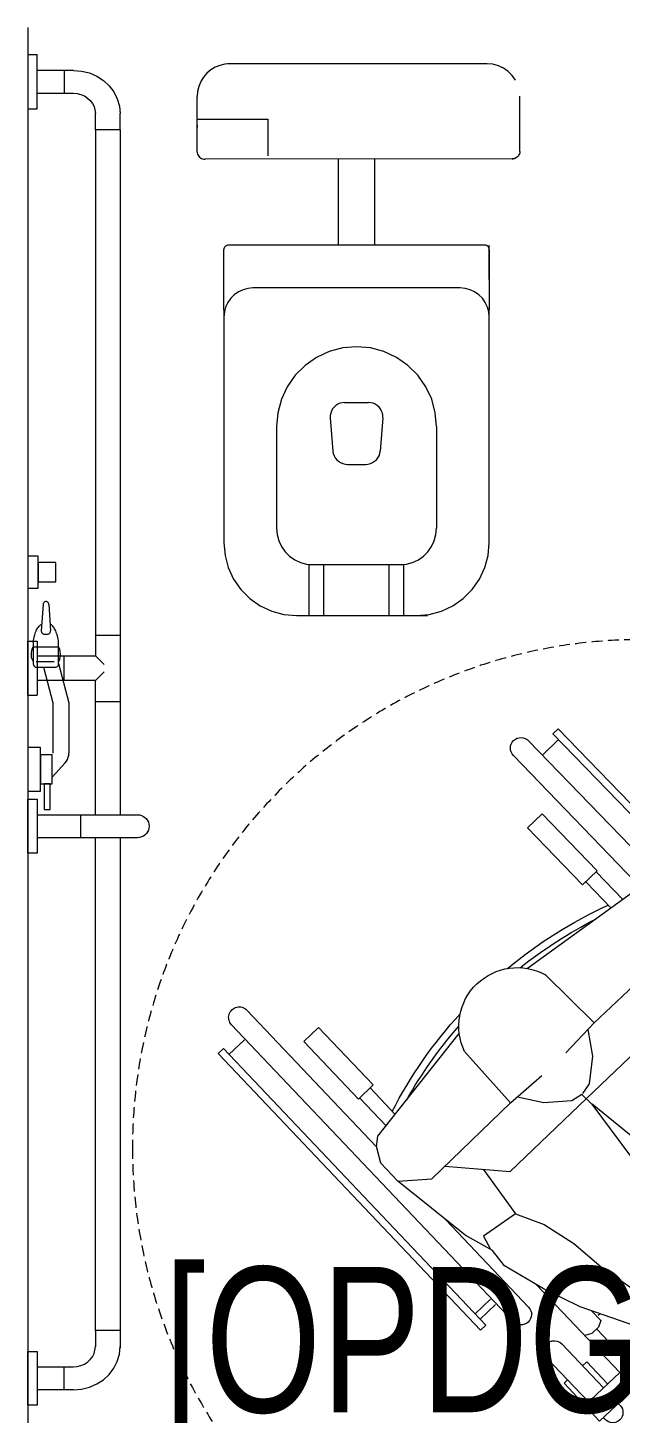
# Model space of a CAD drawing. Header units: millimetres. Extents: x -2143172 to 5255, y -610845 to 279739.
# Drawn here: x -1171224 to -1170409, y -574856 to -572948 of the extents above; entities that cross this region are included whole.
import ezdxf

# ---------------------------------------------------------------- set-up
doc = ezdxf.new("R2010")
doc.units = ezdxf.units.MM
doc.header["$LTSCALE"] = 30
doc.linetypes.add('TRATTEGGIATA', pattern=[0.75, 0.5, -0.25])
doc.layers.get('0').update_dxf_attribs({"lineweight": 5})
for name, color, linetype, lineweight in [('72_EGR_BASE_TEXT', 7, 'Continuous', 5), ('LOADING', 163, 'Continuous', 5), ('SANIT', 250, 'Continuous', 5), ('Walls', 32, 'Continuous', 5)]:
    doc.layers.add(name, color=color, linetype=linetype, lineweight=lineweight)
doc.styles.add('X3G_ENTITY_2587F8', font='swisscl.ttf', dxfattribs={"height": 200})

# ---------------------------------------------------------------- blocks, each defined once
blk = doc.blocks.new('Wheelchair')
for p, q in [((9688.8, 4580.4), (9636.3, 4519)), ((9688.8, 4580.4), (9913.2, 4363.8)), ((9695.9, 4532.4), (9716, 4554.1)), ((9647.3, 4524.1), (9584.2, 4494.7)), ((9709.9, 4426.2), (9647.3, 4524.1)), ((9695.9, 4532.4), (9738.4, 4489.9)), ((9762.6, 4492.4), (9766.7, 4505.2)), ((9584.2, 4494.7), (9568.2, 4476.7)), ((9698.4, 4444.2), (9735.9, 4492.5)), ((9738.4, 4489.9), (9752.5, 4485)), ((9752.5, 4485), (9762.6, 4492.4)), ((9968.8, 4285), (9757.7, 4488.8)), ((9568.2, 4476.7), (9665.9, 4393.6)), ((9586.8, 4461), (9580.1, 4453.2)), ((9580.1, 4453.2), (9656.4, 4390)), ((9709.9, 4426.2), (9663.7, 4398.5)), ((9779.1, 4383.2), (9709.9, 4426.2)), ((9900.5, 4350.6), (9959.2, 4411.4)), ((9951.7, 4408.7), (9954.5, 4406)), ((9959.2, 4411.4), (10010.4, 4361.2)), ((9656.4, 4390), (9661.8, 4397.1)), ((9665.9, 4393.6), (9695.8, 4341.1)), ((9934.6, 4342.8), (9980.6, 4390.4)), ((9452.6, 4357.1), (9469.8, 4373.8)), ((9469.8, 4373.8), (9557.2, 4280)), ((9759.9, 4375.2), (9711.9, 4320.3)), ((9759.9, 4375.2), (9778.4, 4384.2)), ((9778.4, 4384.2), (9904.8, 4281.6)), ((9933.8, 4386.5), (9932, 4388.3)), ((9975.8, 4385.5), (10035.6, 4327.8)), ((9426, 4292.7), (9452.6, 4357.1)), ((9486.4, 4356), (9493.9, 4363)), ((9493.9, 4363), (9560.4, 4289.7)), ((9934.3, 4342.8), (9906.5, 4356.1)), ((9950.7, 4359.5), (9980.6, 4330.3)), ((10015.9, 4307.3), (9956.1, 4365)), ((10010.4, 4361.2), (10005.8, 4356.5)), ((9695.8, 4341.1), (9709.9, 4321.7)), ((9732.8, 4330.6), (9756, 4349.7)), ((9756, 4349.7), (9802, 4345.5)), ((9802, 4345.5), (9893.6, 4285.1)), ((9934.7, 4342.9), (10054.3, 4227.4)), ((9980.6, 4330.3), (9986.1, 4336)), ((9751.1, 4275.1), (9711.9, 4320.3)), ((9732.8, 4330.6), (9727.3, 4319.9)), ((9778.1, 4291.7), (9727.3, 4319.9)), ((9371.6, 4248.8), (9430.7, 4303.9)), ((9975.4, 4291.3), (9984.9, 4294.4)), ((10121.6, 4286.3), (10128.5, 4293.5)), ((10128.5, 4293.5), (10506.2, 3929)), ((9526.6, 4234.6), (9426, 4292.7)), ((9526.6, 4234.6), (9552.2, 4282)), ((9560.4, 4289.7), (9553.6, 4283.9)), ((9557.2, 4280), (9611, 4252.4)), ((9770.8, 4244.3), (9751.1, 4275.1)), ((9775.8, 4283), (9778.1, 4291.7)), ((9789, 4271.5), (9775.8, 4283)), ((9890.5, 4287.2), (9880.7, 4247.5)), ((9891.8, 4246.6), (9904.8, 4281.6)), ((9893.6, 4285.1), (9904.8, 4281.6)), ((9904.8, 4281.6), (9992.8, 4255.2)), ((9964, 4272.7), (9966.8, 4282.3)), ((9966.8, 4282.3), (9975.4, 4291.3)), ((10489.5, 3888.5), (10084.1, 4279.7)), ((10129.9, 4278.3), (10109.5, 4257.2)), ((10121.6, 4286.3), (10499.3, 3921.8)), ((9836.1, 4243.1), (9789, 4271.5)), ((9977.3, 4259.9), (9964, 4272.7)), ((9967.7, 4265.7), (9965.5, 4263.4)), ((9992.8, 4255.2), (10043.4, 4233.2)), ((10183.1, 4143.7), (10063.9, 4258.7)), ((10137.1, 4271.4), (10116.7, 4250.3)), ((9371.6, 4248.8), (9598.1, 4034.2)), ((9419.9, 4243.9), (9399.1, 4222.7)), ((9419.9, 4243.9), (9464.3, 4203.2)), ((9508.1, 4245.3), (9461.6, 4205.7)), ((9579.9, 4186.9), (9632.5, 4237.3)), ((9611, 4252.4), (9631.1, 4239.2)), ((9679.4, 4200.1), (9632.5, 4237.3)), ((9989.6, 3975.8), (9770.8, 4244.3)), ((9879.4, 4247.6), (9836.1, 4243.1)), ((9891.8, 4246.6), (9879.4, 4247.6)), ((9966.5, 4198.9), (9891.8, 4246.6)), ((9572.7, 4167.4), (9526.6, 4234.6)), ((9623.1, 4216), (9633.6, 4221.9)), ((9664, 4172.4), (9633.6, 4221.9)), ((10043.4, 4233.2), (10099.8, 4203.2)), ((9464.3, 4203.2), (9469.8, 4189.4)), ((9623.1, 4216), (9605.2, 4191.9)), ((9711.1, 4181.9), (9679.4, 4200.1)), ((10005.5, 4168.6), (9966.5, 4198.9)), ((10099.8, 4203.2), (10116.9, 4183)), ((9462.9, 4179), (9450.3, 4174.3)), ((9469.8, 4189.4), (9462.9, 4179)), ((9679.2, 3982.3), (9466.2, 4184.1)), ((9579.9, 4186.9), (9571.7, 4168)), ((9605.2, 4191.9), (9611.4, 4146.2)), ((9989.1, 3975.3), (9711.1, 4181.9)), ((10116.9, 4183), (10155.6, 4163.8)), ((10130.2, 4164), (10120, 4181.2)), ((9571.7, 4168), (9679.8, 4046.3)), ((9672.6, 4175.1), (9664, 4172.4)), ((9684.7, 4162.4), (9672.6, 4175.1)), ((9715.1, 4116.7), (9684.7, 4162.4)), ((10047.5, 4143.9), (10005.5, 4168.6)), ((10087.4, 4131), (10130.2, 4164)), ((10155.6, 4163.8), (10251.2, 4093.6)), ((9611.4, 4146.2), (9675.8, 4057.3)), ((9851.9, 4142.1), (9833.2, 4122.2)), ((10087.4, 4131), (10047.5, 4143.9)), ((9816.8, 4105.4), (9835.9, 4124.9)), ((9849, 4139.2), (9835.9, 4124.9)), ((10135, 4071.7), (10087.4, 4131)), ((9712.6, 4073.2), (9715.1, 4116.7)), ((10204.7, 4088.4), (10101.2, 3978.7)), ((10251.2, 4093.6), (10204.7, 4088.4)), ((10251.2, 4093.6), (10275.8, 4069.8)), ((9673.6, 4060.4), (9712.8, 4071.9)), ((9714.2, 4060.8), (9712.6, 4073.2)), ((10097.7, 4073.5), (9997.2, 3968.1)), ((10187.6, 4070.2), (10097.7, 4073.5)), ((10275.8, 4069.8), (10283, 4047)), ((9610.7, 4047.5), (9552.6, 3986.2)), ((9675.8, 4057.3), (9679.8, 4046.3)), ((9714.2, 4060.8), (9679.8, 4046.3)), ((9679.8, 4046.3), (9710.1, 3959.6)), ((9765.1, 3988.4), (9714.2, 4060.8)), ((10283, 4047), (10281.4, 4032.7)), ((10469.2, 3867.5), (10283.1, 4047.1)), ((9619.9, 4014.1), (9605.4, 4041.3)), ((10281.4, 4032.7), (10176, 3886.7)), ((9576.3, 4012.7), (9574.4, 4014.4)), ((9619.9, 4013.8), (9574.4, 3965.8)), ((9619.9, 4013.8), (9740.6, 3899.4)), ((10271, 4018.3), (10309.2, 3981.4)), ((9554.9, 3993.8), (9557.7, 3991.1)), ((9659, 3934.2), (9598.7, 3991.4)), ((9604, 3997), (9634.5, 3968.4)), ((9797.1, 3950.8), (9765.1, 3988.4)), ((10294.8, 3967.5), (10259.1, 4001.9)), ((9552.6, 3986.2), (9605, 3937.3)), ((9579.2, 3970.8), (9639.5, 3913.6)), ((9673.3, 3975.3), (9670.6, 3965.7)), ((9681.9, 3984.4), (9673.3, 3975.3)), ((9691.3, 3987.6), (9681.9, 3984.4)), ((9704.7, 3974.8), (9691.3, 3987.6)), ((9698.5, 3984.2), (9700.7, 3986.4)), ((9989.1, 3975.3), (9986.9, 3977.9)), ((10002.4, 3961.7), (9989.1, 3975.3)), ((10003.8, 3963), (10017, 3972.2)), ((10017, 3972.2), (10055.4, 3976.6)), ((10055.4, 3976.6), (10092.1, 3970.4)), ((10101.2, 3978.7), (10059.8, 3939.5)), ((10101.2, 3978.7), (10167.6, 3911)), ((10310.6, 3982.9), (10291.2, 3962.7)), ((10389.2, 3907.1), (10310.6, 3982.9)), ((9634.5, 3968.4), (9629, 3962.7)), ((9710.1, 3959.6), (9734.3, 3910)), ((9823.7, 3909.9), (9797.1, 3950.8)), ((9896.3, 3862.9), (9997.1, 3968)), ((10002.4, 3961.7), (9993.9, 3948)), ((9997.1, 3968.1), (9995.9, 3966.7)), ((10002.4, 3961.7), (10003.2, 3962.2)), ((10291.2, 3962.7), (10369.7, 3886.9)), ((9605, 3937.3), (9609.5, 3942)), ((9993.9, 3948), (9991.2, 3909.5)), ((10491.3, 3929.5), (10470.9, 3908.4)), ((10499.3, 3921.8), (10506.2, 3929)), ((9734.3, 3910), (9766.8, 3855.1)), ((9838.4, 3870.6), (9823.7, 3909.9)), ((9991.2, 3909.5), (9999, 3873.1)), ((9991.2, 3863.6), (10028.5, 3906.8)), ((10369.7, 3886.9), (10389.2, 3907.1)), ((9830, 3774.5), (9709.7, 3888.4)), ((9689.7, 3867.2), (10098.6, 3479.7)), ((9766.8, 3855.1), (9787.8, 3838.9)), ((9838.4, 3870.6), (9807.3, 3826.4)), ((9899.8, 3825.8), (9838.4, 3870.6)), ((9886.2, 3755.3), (9991.2, 3863.6)), ((9903.6, 3773.2), (9896.3, 3862.9)), ((9991.2, 3863.6), (10061.7, 3800.3)), ((9693.1, 3821.6), (9713.3, 3842.9)), ((9700.4, 3814.7), (9720.5, 3836)), ((9787.8, 3838.9), (9808.6, 3801)), ((9807.3, 3826.4), (9789.7, 3835.8)), ((9684.7, 3829.6), (9677.9, 3822.3)), ((9677.9, 3822.3), (10058.9, 3461.2)), ((9684.7, 3829.6), (10065.8, 3468.5)), ((9808.6, 3801), (9883.1, 3708.7)), ((9945.2, 3681.2), (10086.4, 3793)), ((9883.1, 3708.7), (9886.2, 3755.3)), ((9883.1, 3708.7), (9907.9, 3685.2)), ((10011, 3670.7), (9975, 3704.8)), ((9907.9, 3685.2), (9931, 3679)), ((9959.2, 3692.3), (9997.7, 3655.7)), ((10118.7, 3500.9), (9930.9, 3678.8)), ((9931, 3679), (9945.2, 3681.2)), ((9996.3, 3654.2), (10015.6, 3674.6)), ((10015.6, 3674.6), (10094.8, 3599.5)), ((10075.5, 3579.1), (9996.3, 3654.2)), ((10094.8, 3599.5), (10075.5, 3579.1)), ((10057.7, 3476.1), (10077.9, 3497.4)), ((10065.8, 3468.5), (10058.9, 3461.2))]:
    blk.add_line(p, q)
at = {"color": 30, "linetype": 'TRATTEGGIATA'}
blk.add_circle((9928.9, 4043.3), 700, dxfattribs=at)
for centre, radius, start, end in [((9941.8, 4398.5), 14.2, 46.0147, 226.0147), ((10025.7, 4317.5), 14.2, 226.0147, 46.0147), ((10074, 4269.2), 14.6, 46.0147, 226.0147), ((9564.6, 4004.1), 14.2, 46.5424, 226.5424), ((9694.4, 4260), 626.4, 320.2511, 335.2615), ((9694.4, 4260), 616.4, 321.5411, 333.0972), ((9649.3, 3923.9), 14.2, 226.5424, 46.5424), ((9699.7, 3877.8), 14.6, 46.5424, 226.5424), ((10097.1, 3872.9), 80.1, 316.0147, 28.3763), ((10479.4, 3878), 14.6, 226.0147, 46.0147), ((10096.6, 3872.4), 80.1, 244.1807, 316.5424), ((9692, 4257.4), 626.4, 297.2956, 312.306), ((9692, 4257.4), 616.4, 299.4599, 311.0159), ((10108.7, 3490.3), 14.6, 226.5424, 46.5424)]:
    blk.add_arc(centre, radius, start, end)

msp = doc.modelspace()

# ---------------------------------------------------------------- linework, layer by layer
at = {"layer": 'SANIT'}
for p, q in [((-1171211, -572985.9, 0.1), (-1171224, -572985.9, 0.1)), ((-1171224, -572985.9, 0.1), (-1171224, -573060.1, 0.1)), ((-1171211, -573060.1, 0.1), (-1171211, -572985.9, 0.1)), ((-1170966.3, -573003, 0.1), (-1170972.3, -573006.7, 0.1)), ((-1170959.8, -573000.3, 0.1), (-1170966.3, -573003, 0.1)), ((-1170952.9, -572998.7, 0.1), (-1170959.8, -573000.3, 0.1)), ((-1170945.9, -572998.1, 0.1), (-1170952.9, -572998.7, 0.1)), ((-1170945.9, -572998.1, 0.1), (-1170949.4, -572998.1, 0.1)), ((-1170591.9, -572998.1, 0.1), (-1170945.9, -572998.1, 0.1)), ((-1170768.9, -572998.1, 0.1), (-1170933.9, -572998.1, 0.1)), ((-1170584.1, -572998.8, 0.1), (-1170591.9, -572998.1, 0.1)), ((-1170576.5, -573000.8, 0.1), (-1170584.1, -572998.8, 0.1)), ((-1170569.4, -573004.1, 0.1), (-1170576.5, -573000.8, 0.1)), ((-1170562.9, -573008.6, 0.1), (-1170569.4, -573004.1, 0.1)), ((-1171161, -573007.2, 0.1), (-1171210, -573007.2, 0.1)), ((-1171174, -573007.2, 0.1), (-1171174, -573038.8, 0.1)), ((-1171161, -573007.2, 0.1), (-1171149.9, -573008.2, 0.1)), ((-1171149.9, -573008.2, 0.1), (-1171139.1, -573010.8, 0.1)), ((-1171139.1, -573010.8, 0.1), (-1171129, -573015.2, 0.1)), ((-1171129, -573015.2, 0.1), (-1171119.9, -573021.1, 0.1)), ((-1171119.9, -573021.1, 0.1), (-1171112, -573028.5, 0.1)), ((-1170986, -573022.7, 0.1), (-1170988.7, -573029.3, 0.1)), ((-1170982.3, -573016.7, 0.1), (-1170986, -573022.7, 0.1)), ((-1170977.7, -573011.3, 0.1), (-1170982.3, -573016.7, 0.1)), ((-1170972.3, -573006.7, 0.1), (-1170977.7, -573011.3, 0.1)), ((-1170557.4, -573014.2, 0.1), (-1170562.9, -573008.6, 0.1)), ((-1170552.9, -573020.6, 0.1), (-1170557.4, -573014.2, 0.1)), ((-1171210, -573038.8, 0.1), (-1171161, -573038.8, 0.1)), ((-1171161, -573038.8, 0.1), (-1171155.8, -573039.2, 0.1)), ((-1171155.8, -573039.2, 0.1), (-1171150.8, -573040.5, 0.1)), ((-1171150.8, -573040.5, 0.1), (-1171146, -573042.5, 0.1)), ((-1171146, -573042.5, 0.1), (-1171141.8, -573045.3, 0.1)), ((-1171112, -573028.5, 0.1), (-1171105.6, -573036.9, 0.1)), ((-1171105.6, -573036.9, 0.1), (-1171100.9, -573046.3, 0.1)), ((-1170990.3, -573036.1, 0.1), (-1170990.9, -573043.1, 0.1)), ((-1170990.9, -573119.4, 0.1), (-1170990.9, -573043.1, 0.1)), ((-1170988.7, -573029.3, 0.1), (-1170990.3, -573036.1, 0.1)), ((-1170546.9, -573118.9, 0.1), (-1170546.9, -573042.7, 0.1)), ((-1171224, -573060.1, 0.1), (-1171211, -573060.1, 0.1)), ((-1171141.8, -573045.3, 0.1), (-1171138.1, -573048.7, 0.1)), ((-1171138.1, -573048.7, 0.1), (-1171135.1, -573052.7, 0.1)), ((-1171135.1, -573052.7, 0.1), (-1171132.8, -573057.1, 0.1)), ((-1171132.8, -573057.1, 0.1), (-1171131.5, -573061.8, 0.1)), ((-1171131.5, -573061.8, 0.1), (-1171131, -573066.6, 0.1)), ((-1171100.9, -573046.3, 0.1), (-1171098, -573056.3, 0.1)), ((-1171098, -573056.3, 0.1), (-1171097, -573066.6, 0.1)), ((-1171131, -573088.9, 0.1), (-1171131, -573066.6, 0.1)), ((-1171097, -573088.9, 0.1), (-1171097, -573066.6, 0.1)), ((-1170990.9, -573074.6, 0.1), (-1170893.9, -573074.6, 0.1)), ((-1170990.9, -573082.7, 0.1), (-1170990.9, -573086.1, 0.1)), ((-1170893.9, -573074.6, 0.1), (-1170893.9, -573125.1, 0.1)), ((-1171097, -573088.9, 0.1), (-1171131, -573088.9, 0.1)), ((-1171130.9, -573088.9, 0.1), (-1171130.9, -573813.5, 0.1)), ((-1171097, -573088.9, 0.1), (-1171097, -574004.5, 0.1)), ((-1170990.9, -573119.4, 0.1), (-1170990.7, -573121, 0.1)), ((-1170547, -573120.6, 0.1), (-1170547.4, -573122.2, 0.1)), ((-1170546.9, -573118.9, 0.1), (-1170547, -573120.6, 0.1)), ((-1170990.7, -573121, 0.1), (-1170990.3, -573122.6, 0.1)), ((-1170990.3, -573122.6, 0.1), (-1170989.7, -573124.1, 0.1)), ((-1170989.7, -573124.1, 0.1), (-1170988.8, -573125.5, 0.1)), ((-1170988.8, -573125.5, 0.1), (-1170987.7, -573126.7, 0.1)), ((-1170987.7, -573126.7, 0.1), (-1170986.4, -573127.7, 0.1)), ((-1170986.4, -573127.7, 0.1), (-1170985, -573128.5, 0.1)), ((-1170985, -573128.5, 0.1), (-1170983.4, -573129, 0.1)), ((-1170983.4, -573129, 0.1), (-1170981.8, -573129.3, 0.1)), ((-1170981.8, -573129.3, 0.1), (-1170980.1, -573129.3, 0.1)), ((-1170557.6, -573128.9, 0.1), (-1170980.2, -573129.3, 0.1)), ((-1170796.6, -573247.8, 0.1), (-1170796.6, -573129.1, 0.1)), ((-1170746.6, -573247.8, 0.1), (-1170746.6, -573129.1, 0.1)), ((-1170557.6, -573128.9, 0.1), (-1170555.9, -573128.9, 0.1)), ((-1170556, -573128.9, 0.1), (-1170557.6, -573128.9, 0.1)), ((-1170554.4, -573128.6, 0.1), (-1170556, -573128.9, 0.1)), ((-1170555.9, -573128.9, 0.1), (-1170554.3, -573128.6, 0.1)), ((-1170552.8, -573128.1, 0.1), (-1170554.4, -573128.6, 0.1)), ((-1170554.3, -573128.6, 0.1), (-1170552.8, -573128.1, 0.1)), ((-1170551.4, -573127.3, 0.1), (-1170552.8, -573128.1, 0.1)), ((-1170550.1, -573126.2, 0.1), (-1170551.4, -573127.3, 0.1)), ((-1170549, -573125, 0.1), (-1170550.1, -573126.2, 0.1)), ((-1170548.1, -573123.7, 0.1), (-1170549, -573125, 0.1)), ((-1170547.4, -573122.2, 0.1), (-1170548.1, -573123.7, 0.1)), ((-1170954, -573252.8, 0.1), (-1170954.1, -573253.8, 0.1)), ((-1170954.1, -573295.3, 0.1), (-1170954.1, -573253.8, 0.1)), ((-1170954.1, -573336.8, 0.1), (-1170954.1, -573253.8, 0.1)), ((-1170953.8, -573251.8, 0.1), (-1170954, -573252.8, 0.1)), ((-1170953.3, -573250.8, 0.1), (-1170953.8, -573251.8, 0.1)), ((-1170952.7, -573250, 0.1), (-1170953.3, -573250.8, 0.1)), ((-1170952, -573249.2, 0.1), (-1170952.7, -573250, 0.1)), ((-1170951.1, -573248.7, 0.1), (-1170952, -573249.2, 0.1)), ((-1170950.2, -573248.2, 0.1), (-1170951.1, -573248.7, 0.1)), ((-1170949.2, -573247.9, 0.1), (-1170950.2, -573248.2, 0.1)), ((-1170948.1, -573247.8, 0.1), (-1170949.2, -573247.9, 0.1)), ((-1170595.1, -573247.8, 0.1), (-1170948.1, -573247.8, 0.1)), ((-1170594.1, -573247.9, 0.1), (-1170595.1, -573247.8, 0.1)), ((-1170593.1, -573248.2, 0.1), (-1170594.1, -573247.9, 0.1)), ((-1170592.1, -573248.6, 0.1), (-1170593.1, -573248.2, 0.1)), ((-1170591.3, -573249.2, 0.1), (-1170592.1, -573248.6, 0.1)), ((-1170590.5, -573250, 0.1), (-1170591.3, -573249.2, 0.1)), ((-1170589.9, -573250.8, 0.1), (-1170590.5, -573250, 0.1)), ((-1170589.5, -573251.8, 0.1), (-1170589.9, -573250.8, 0.1)), ((-1170589.2, -573252.8, 0.1), (-1170589.5, -573251.8, 0.1)), ((-1170589.1, -573253.8, 0.1), (-1170589.2, -573252.8, 0.1)), ((-1170589.1, -573295.3, 0.1), (-1170589.1, -573247.8, 0.1)), ((-1170589.1, -573253.8, 0.1), (-1170589.1, -573336.8, 0.1)), ((-1170927.8, -573309.3, 0.1), (-1170934.1, -573312.2, 0.1)), ((-1170921.1, -573307.5, 0.1), (-1170927.8, -573309.3, 0.1)), ((-1170914.1, -573306.8, 0.1), (-1170921.1, -573307.5, 0.1)), ((-1170629.1, -573306.8, 0.1), (-1170914.1, -573306.8, 0.1)), ((-1170622.2, -573307.5, 0.1), (-1170629.1, -573306.8, 0.1)), ((-1170615.4, -573309.3, 0.1), (-1170622.2, -573307.5, 0.1)), ((-1170609.1, -573312.2, 0.1), (-1170615.4, -573309.3, 0.1)), ((-1170948.8, -573326.8, 0.1), (-1170951.7, -573333.2, 0.1)), ((-1170944.8, -573321.1, 0.1), (-1170948.8, -573326.8, 0.1)), ((-1170939.8, -573316.2, 0.1), (-1170944.8, -573321.1, 0.1)), ((-1170934.1, -573312.2, 0.1), (-1170939.8, -573316.2, 0.1)), ((-1170603.4, -573316.2, 0.1), (-1170609.1, -573312.2, 0.1)), ((-1170598.5, -573321.1, 0.1), (-1170603.4, -573316.2, 0.1)), ((-1170594.5, -573326.8, 0.1), (-1170598.5, -573321.1, 0.1)), ((-1170591.5, -573333.2, 0.1), (-1170594.5, -573326.8, 0.1)), ((-1170954.1, -573336.8, 0.1), (-1170954.1, -573657.8, 0.1)), ((-1170953.5, -573339.9, 0.1), (-1170954.1, -573346.8, 0.1)), ((-1170951.7, -573333.2, 0.1), (-1170953.5, -573339.9, 0.1)), ((-1170589.7, -573339.9, 0.1), (-1170591.5, -573333.2, 0.1)), ((-1170589.1, -573346.8, 0.1), (-1170589.7, -573339.9, 0.1)), ((-1170589.1, -573657.8, 0.1), (-1170589.1, -573336.8, 0.1)), ((-1170771.6, -573387.8, 0.1), (-1170790.7, -573389.5, 0.1)), ((-1170752.5, -573389.5, 0.1), (-1170771.6, -573387.8, 0.1)), ((-1170826.6, -573402.6, 0.1), (-1170842.3, -573413.6, 0.1)), ((-1170809.2, -573394.5, 0.1), (-1170826.6, -573402.6, 0.1)), ((-1170790.7, -573389.5, 0.1), (-1170809.2, -573394.5, 0.1)), ((-1170734, -573394.5, 0.1), (-1170752.5, -573389.5, 0.1)), ((-1170716.6, -573402.6, 0.1), (-1170734, -573394.5, 0.1)), ((-1170700.9, -573413.6, 0.1), (-1170716.6, -573402.6, 0.1)), ((-1170842.3, -573413.6, 0.1), (-1170855.9, -573427.1, 0.1)), ((-1170687.3, -573427.1, 0.1), (-1170700.9, -573413.6, 0.1)), ((-1170866.9, -573442.8, 0.1), (-1170875, -573460.2, 0.1)), ((-1170855.9, -573427.1, 0.1), (-1170866.9, -573442.8, 0.1)), ((-1170676.4, -573442.8, 0.1), (-1170687.3, -573427.1, 0.1)), ((-1170668.2, -573460.2, 0.1), (-1170676.4, -573442.8, 0.1)), ((-1170875, -573460.2, 0.1), (-1170879.9, -573478.7, 0.1)), ((-1170663.3, -573478.7, 0.1), (-1170668.2, -573460.2, 0.1)), ((-1170879.9, -573478.7, 0.1), (-1170881.6, -573497.8, 0.1)), ((-1170807.8, -573482.6, 0.1), (-1170807.9, -573485.8, 0.1)), ((-1170807.2, -573479.4, 0.1), (-1170807.8, -573482.6, 0.1)), ((-1170806.1, -573476.3, 0.1), (-1170807.2, -573479.4, 0.1)), ((-1170804.6, -573473.5, 0.1), (-1170806.1, -573476.3, 0.1)), ((-1170802.5, -573471, 0.1), (-1170804.6, -573473.5, 0.1)), ((-1170800.2, -573468.8, 0.1), (-1170802.5, -573471, 0.1)), ((-1170797.4, -573467, 0.1), (-1170800.2, -573468.8, 0.1)), ((-1170794.5, -573465.7, 0.1), (-1170797.4, -573467, 0.1)), ((-1170791.4, -573464.9, 0.1), (-1170794.5, -573465.7, 0.1)), ((-1170788.1, -573464.6, 0.1), (-1170791.4, -573464.9, 0.1)), ((-1170788.1, -573464.6, 0.1), (-1170755.1, -573464.6, 0.1)), ((-1170751.9, -573464.9, 0.1), (-1170755.1, -573464.6, 0.1)), ((-1170748.7, -573465.7, 0.1), (-1170751.9, -573464.9, 0.1)), ((-1170745.8, -573467, 0.1), (-1170748.7, -573465.7, 0.1)), ((-1170743.1, -573468.8, 0.1), (-1170745.8, -573467, 0.1)), ((-1170740.7, -573471, 0.1), (-1170743.1, -573468.8, 0.1)), ((-1170738.7, -573473.5, 0.1), (-1170740.7, -573471, 0.1)), ((-1170737.1, -573476.3, 0.1), (-1170738.7, -573473.5, 0.1)), ((-1170736, -573479.4, 0.1), (-1170737.1, -573476.3, 0.1)), ((-1170735.4, -573482.6, 0.1), (-1170736, -573479.4, 0.1)), ((-1170735.3, -573485.8, 0.1), (-1170735.4, -573482.6, 0.1)), ((-1170661.6, -573497.8, 0.1), (-1170663.3, -573478.7, 0.1)), ((-1170881.6, -573497.8, 0.1), (-1170881.6, -573637.8, 0.1)), ((-1170807.9, -573485.8, 0.1), (-1170804.1, -573531.5, 0.1)), ((-1170735.3, -573485.8, 0.1), (-1170739.1, -573531.5, 0.1)), ((-1170661.6, -573497.8, 0.1), (-1170661.6, -573637.8, 0.1)), ((-1170804.1, -573531.5, 0.1), (-1170803.6, -573534.7, 0.1)), ((-1170803.6, -573534.7, 0.1), (-1170802.5, -573537.9, 0.1)), ((-1170802.5, -573537.9, 0.1), (-1170801, -573540.8, 0.1)), ((-1170742.3, -573540.8, 0.1), (-1170740.7, -573537.9, 0.1)), ((-1170740.7, -573537.9, 0.1), (-1170739.6, -573534.7, 0.1)), ((-1170739.6, -573534.7, 0.1), (-1170739.1, -573531.5, 0.1)), ((-1170801, -573540.8, 0.1), (-1170798.9, -573543.4, 0.1)), ((-1170798.9, -573543.4, 0.1), (-1170796.5, -573545.6, 0.1)), ((-1170796.5, -573545.6, 0.1), (-1170793.7, -573547.4, 0.1)), ((-1170793.7, -573547.4, 0.1), (-1170790.7, -573548.8, 0.1)), ((-1170790.7, -573548.8, 0.1), (-1170787.5, -573549.6, 0.1)), ((-1170787.5, -573549.6, 0.1), (-1170784.2, -573549.8, 0.1)), ((-1170784.2, -573549.8, 0.1), (-1170759, -573549.8, 0.1)), ((-1170759, -573549.8, 0.1), (-1170755.7, -573549.6, 0.1)), ((-1170755.7, -573549.6, 0.1), (-1170752.5, -573548.8, 0.1)), ((-1170752.5, -573548.8, 0.1), (-1170749.5, -573547.4, 0.1)), ((-1170749.5, -573547.4, 0.1), (-1170746.7, -573545.6, 0.1)), ((-1170746.7, -573545.6, 0.1), (-1170744.3, -573543.4, 0.1)), ((-1170744.3, -573543.4, 0.1), (-1170742.3, -573540.8, 0.1)), ((-1170881.6, -573637.8, 0.1), (-1170880.9, -573646.5, 0.1)), ((-1170880.9, -573646.5, 0.1), (-1170878.6, -573654.9, 0.1)), ((-1170878.6, -573654.9, 0.1), (-1170874.9, -573662.8, 0.1)), ((-1170668.3, -573662.8, 0.1), (-1170664.6, -573654.9, 0.1)), ((-1170664.6, -573654.9, 0.1), (-1170662.4, -573646.5, 0.1)), ((-1170662.4, -573646.5, 0.1), (-1170661.6, -573637.8, 0.1)), ((-1170954.1, -573657.8, 0.1), (-1170952.6, -573675.2, 0.1)), ((-1170874.9, -573662.8, 0.1), (-1170869.9, -573670, 0.1)), ((-1170869.9, -573670, 0.1), (-1170863.8, -573676.1, 0.1)), ((-1170679.5, -573676.1, 0.1), (-1170673.3, -573670, 0.1)), ((-1170673.3, -573670, 0.1), (-1170668.3, -573662.8, 0.1)), ((-1170590.6, -573675.2, 0.1), (-1170589.1, -573657.8, 0.1)), ((-1171209.6, -573676.1, 0.1), (-1171224, -573676.1, 0.1)), ((-1171224, -573676.1, 0.1), (-1171224, -573720.1, 0.1)), ((-1171209.6, -573720.1, 0.1), (-1171209.6, -573676.1, 0.1)), ((-1171209.6, -573684.8, 0.1), (-1171209.6, -573711.5, 0.1)), ((-1171185.2, -573684.8, 0.1), (-1171209.6, -573684.8, 0.1)), ((-1171185.2, -573711.5, 0.1), (-1171185.2, -573684.8, 0.1)), ((-1170952.6, -573675.2, 0.1), (-1170948.1, -573692, 0.1)), ((-1170948.1, -573692, 0.1), (-1170940.7, -573707.8, 0.1)), ((-1170863.8, -573676.1, 0.1), (-1170856.6, -573681.1, 0.1)), ((-1170856.6, -573681.1, 0.1), (-1170848.7, -573684.8, 0.1)), ((-1170848.7, -573684.8, 0.1), (-1170840.3, -573687.1, 0.1)), ((-1170840.3, -573687.1, 0.1), (-1170831.6, -573687.8, 0.1)), ((-1170836.6, -573687.8, 0.1), (-1170706.6, -573687.8, 0.1)), ((-1170836.6, -573757.8, 0.1), (-1170836.6, -573687.8, 0.1)), ((-1170816.6, -573757.8, 0.1), (-1170816.6, -573687.8, 0.1)), ((-1170726.6, -573757.8, 0.1), (-1170726.6, -573687.8, 0.1)), ((-1170711.6, -573687.8, 0.1), (-1170702.9, -573687.1, 0.1)), ((-1170706.6, -573757.8, 0.1), (-1170706.6, -573687.8, 0.1)), ((-1170702.9, -573687.1, 0.1), (-1170694.5, -573684.8, 0.1)), ((-1170694.5, -573684.8, 0.1), (-1170686.6, -573681.1, 0.1)), ((-1170686.6, -573681.1, 0.1), (-1170679.5, -573676.1, 0.1)), ((-1170602.5, -573707.8, 0.1), (-1170595.1, -573692, 0.1)), ((-1170595.1, -573692, 0.1), (-1170590.6, -573675.2, 0.1)), ((-1171209.6, -573711.5, 0.1), (-1171185.2, -573711.5, 0.1)), ((-1170940.7, -573707.8, 0.1), (-1170930.7, -573722.1, 0.1)), ((-1170612.5, -573722.1, 0.1), (-1170602.5, -573707.8, 0.1)), ((-1171224, -573720.1, 0.1), (-1171209.6, -573720.1, 0.1)), ((-1170930.7, -573722.1, 0.1), (-1170918.4, -573734.5, 0.1)), ((-1170624.8, -573734.4, 0.1), (-1170612.5, -573722.1, 0.1)), ((-1171203, -573742.6, 0.1), (-1171205.5, -573778.8, 0.1)), ((-1171202.9, -573742, 0.1), (-1171203, -573742.6, 0.1)), ((-1171202.7, -573741.3, 0.1), (-1171202.9, -573742, 0.1)), ((-1171202.5, -573740.7, 0.1), (-1171202.7, -573741.3, 0.1)), ((-1171202.1, -573740.1, 0.1), (-1171202.5, -573740.7, 0.1)), ((-1171201.6, -573739.6, 0.1), (-1171202.1, -573740.1, 0.1)), ((-1171201, -573739.2, 0.1), (-1171201.6, -573739.6, 0.1)), ((-1171200.4, -573738.9, 0.1), (-1171201, -573739.2, 0.1)), ((-1171199.7, -573738.8, 0.1), (-1171200.4, -573738.9, 0.1)), ((-1171199, -573738.7, 0.1), (-1171199.7, -573738.8, 0.1)), ((-1171198.4, -573738.8, 0.1), (-1171199, -573738.7, 0.1)), ((-1171197.7, -573738.9, 0.1), (-1171198.4, -573738.8, 0.1)), ((-1171197.1, -573739.2, 0.1), (-1171197.7, -573738.9, 0.1)), ((-1171196.5, -573739.6, 0.1), (-1171197.1, -573739.2, 0.1)), ((-1171196, -573740.1, 0.1), (-1171196.5, -573739.6, 0.1)), ((-1171195.6, -573740.7, 0.1), (-1171196, -573740.1, 0.1)), ((-1171195.3, -573741.3, 0.1), (-1171195.6, -573740.7, 0.1)), ((-1171195.2, -573742, 0.1), (-1171195.3, -573741.3, 0.1)), ((-1171195.1, -573742.6, 0.1), (-1171195.2, -573742, 0.1)), ((-1171195.1, -573742.6, 0.1), (-1171192.5, -573778.8, 0.1)), ((-1170918.4, -573734.5, 0.1), (-1170904.1, -573744.4, 0.1)), ((-1170904.1, -573744.4, 0.1), (-1170888.3, -573751.8, 0.1)), ((-1170654.9, -573751.8, 0.1), (-1170639.1, -573744.4, 0.1)), ((-1170639.1, -573744.4, 0.1), (-1170624.8, -573734.4, 0.1)), ((-1171097, -573767.5, 0.1), (-1171097, -574032.3, 0.1)), ((-1170888.3, -573751.8, 0.1), (-1170871.5, -573756.3, 0.1)), ((-1170871.5, -573756.3, 0.1), (-1170854.1, -573757.8, 0.1)), ((-1170854.1, -573757.8, 0.1), (-1170674.1, -573757.8, 0.1)), ((-1170689.1, -573757.8, 0.1), (-1170671.7, -573756.3, 0.1)), ((-1170671.7, -573756.3, 0.1), (-1170654.9, -573751.8, 0.1)), ((-1171215.8, -573790.2, 0.1), (-1171215.4, -573788.1, 0.1)), ((-1171215.4, -573788.1, 0.1), (-1171214.9, -573786.1, 0.1)), ((-1171214.9, -573786.1, 0.1), (-1171214.4, -573784.3, 0.1)), ((-1171214.4, -573784.3, 0.1), (-1171213.8, -573782.5, 0.1)), ((-1171213.8, -573782.5, 0.1), (-1171213.2, -573780.8, 0.1)), ((-1171213.2, -573780.8, 0.1), (-1171212.5, -573779.2, 0.1)), ((-1171212.5, -573779.2, 0.1), (-1171211.8, -573777.7, 0.1)), ((-1171211.8, -573777.7, 0.1), (-1171211.1, -573776.3, 0.1)), ((-1171211.1, -573776.3, 0.1), (-1171210.3, -573775.1, 0.1)), ((-1171210.3, -573775.1, 0.1), (-1171209.4, -573773.9, 0.1)), ((-1171209.4, -573773.9, 0.1), (-1171208.5, -573772.8, 0.1)), ((-1171208.5, -573772.8, 0.1), (-1171207.6, -573771.8, 0.1)), ((-1171207.6, -573771.8, 0.1), (-1171206.6, -573770.9, 0.1)), ((-1171206.6, -573770.9, 0.1), (-1171205.5, -573770.1, 0.1)), ((-1171205.5, -573778.8, 0.1), (-1171205.5, -573779.6, 0.1)), ((-1171205.5, -573779.6, 0.1), (-1171205.2, -573780.5, 0.1)), ((-1171205.2, -573780.5, 0.1), (-1171204.9, -573781.3, 0.1)), ((-1171204.9, -573781.3, 0.1), (-1171204.4, -573782, 0.1)), ((-1171204.4, -573782, 0.1), (-1171203.8, -573782.6, 0.1)), ((-1171203.8, -573782.6, 0.1), (-1171203, -573783.1, 0.1)), ((-1171203, -573783.1, 0.1), (-1171202.2, -573783.5, 0.1)), ((-1171202.2, -573783.5, 0.1), (-1171201.4, -573783.7, 0.1)), ((-1171201.4, -573783.7, 0.1), (-1171200.5, -573783.8, 0.1)), ((-1171200.5, -573783.8, 0.1), (-1171197.5, -573783.8, 0.1)), ((-1171197.5, -573783.8, 0.1), (-1171196.7, -573783.7, 0.1)), ((-1171196.7, -573783.7, 0.1), (-1171195.8, -573783.5, 0.1)), ((-1171195.8, -573783.5, 0.1), (-1171195, -573783.1, 0.1)), ((-1171195, -573783.1, 0.1), (-1171194.3, -573782.6, 0.1)), ((-1171194.3, -573782.6, 0.1), (-1171193.7, -573782, 0.1)), ((-1171193.7, -573782, 0.1), (-1171193.2, -573781.3, 0.1)), ((-1171193.2, -573781.3, 0.1), (-1171192.8, -573780.5, 0.1)), ((-1171192.8, -573780.5, 0.1), (-1171192.6, -573779.6, 0.1)), ((-1171192.6, -573779.6, 0.1), (-1171192.5, -573778.8, 0.1)), ((-1171191.5, -573770.9, 0.1), (-1171192.5, -573770.1, 0.1)), ((-1171190.5, -573771.8, 0.1), (-1171191.5, -573770.9, 0.1)), ((-1171189.6, -573772.8, 0.1), (-1171190.5, -573771.8, 0.1)), ((-1171188.7, -573773.9, 0.1), (-1171189.6, -573772.8, 0.1)), ((-1171187.8, -573775.1, 0.1), (-1171188.7, -573773.9, 0.1)), ((-1171187, -573776.3, 0.1), (-1171187.8, -573775.1, 0.1)), ((-1171186.3, -573777.7, 0.1), (-1171187, -573776.3, 0.1)), ((-1171185.5, -573779.2, 0.1), (-1171186.3, -573777.7, 0.1)), ((-1171184.9, -573780.8, 0.1), (-1171185.5, -573779.2, 0.1)), ((-1171184.3, -573782.5, 0.1), (-1171184.9, -573780.8, 0.1)), ((-1171183.7, -573784.3, 0.1), (-1171184.3, -573782.5, 0.1)), ((-1171183.2, -573786.1, 0.1), (-1171183.7, -573784.3, 0.1)), ((-1171182.7, -573788.1, 0.1), (-1171183.2, -573786.1, 0.1)), ((-1171182.3, -573790.2, 0.1), (-1171182.7, -573788.1, 0.1)), ((-1171130.9, -573784.9, 0.1), (-1171097, -573784.9, 0.1)), ((-1171224, -573867.6, 0.1), (-1171224, -573793.4, 0.1)), ((-1171224, -573793.4, 0.1), (-1171211, -573793.4, 0.1)), ((-1171219, -573806.4, 0.1), (-1171219.5, -573809.5, 0.1)), ((-1171218, -573803.5, 0.1), (-1171219, -573806.4, 0.1)), ((-1171216.5, -573800.7, 0.1), (-1171218, -573803.5, 0.1)), ((-1171216.5, -573794.6, 0.1), (-1171216.2, -573792.4, 0.1)), ((-1171216.5, -573794.6, 0.1), (-1171216.5, -573824.2, 0.1)), ((-1171216.5, -573801.1, 0.1), (-1171181.5, -573801.1, 0.1)), ((-1171216.2, -573792.4, 0.1), (-1171215.8, -573790.2, 0.1)), ((-1171211, -573793.4, 0.1), (-1171211, -573867.6, 0.1)), ((-1171181.9, -573792.4, 0.1), (-1171182.3, -573790.2, 0.1)), ((-1171181.5, -573794.6, 0.1), (-1171181.9, -573792.4, 0.1)), ((-1171181.5, -573824.2, 0.1), (-1171181.5, -573794.6, 0.1)), ((-1171180.1, -573804.3, 0.1), (-1171181.5, -573801.1, 0.1)), ((-1171179.3, -573807.6, 0.1), (-1171180.1, -573804.3, 0.1)), ((-1171179, -573811.1, 0.1), (-1171179.3, -573807.6, 0.1)), ((-1171219.5, -573809.5, 0.1), (-1171219.5, -573812.6, 0.1)), ((-1171219.5, -573812.6, 0.1), (-1171219.1, -573815.6, 0.1)), ((-1171219.1, -573815.6, 0.1), (-1171218.1, -573818.6, 0.1)), ((-1171218.1, -573818.6, 0.1), (-1171216.7, -573821.4, 0.1)), ((-1171216.5, -573824.2, 0.1), (-1171216.5, -573825.1, 0.1)), ((-1171216.5, -573825.1, 0.1), (-1171216.2, -573825.9, 0.1)), ((-1171216.2, -573825.9, 0.1), (-1171215.9, -573826.7, 0.1)), ((-1171215.9, -573826.7, 0.1), (-1171215.4, -573827.4, 0.1)), ((-1171212.5, -573821.2, 0.1), (-1171187.5, -573821.2, 0.1)), ((-1171211, -573813.5, 0.1), (-1171131, -573813.5, 0.1)), ((-1171182.7, -573827.4, 0.1), (-1171182.2, -573826.7, 0.1)), ((-1171182.2, -573826.7, 0.1), (-1171181.8, -573825.9, 0.1)), ((-1171181.8, -573825.9, 0.1), (-1171181.6, -573825.1, 0.1)), ((-1171181.6, -573825.1, 0.1), (-1171181.5, -573824.2, 0.1)), ((-1171181.5, -573824.2, 0.1), (-1171167.4, -573878.1, 0.1)), ((-1171181.4, -573821.1, 0.1), (-1171180, -573817.9, 0.1)), ((-1171180, -573817.9, 0.1), (-1171179.2, -573814.5, 0.1)), ((-1171179.2, -573814.5, 0.1), (-1171179, -573811.1, 0.1)), ((-1171174, -573847.5, 0.1), (-1171174, -573813.5, 0.1)), ((-1171131, -573813.5, 0.1), (-1171119, -573825.5, 0.1)), ((-1171215.4, -573827.4, 0.1), (-1171214.8, -573828, 0.1)), ((-1171214.8, -573828, 0.1), (-1171214, -573828.5, 0.1)), ((-1171214, -573828.5, 0.1), (-1171213.2, -573828.9, 0.1)), ((-1171213.2, -573828.9, 0.1), (-1171212.4, -573829.1, 0.1)), ((-1171212.4, -573829.1, 0.1), (-1171211.5, -573829.2, 0.1)), ((-1171211.5, -573829.2, 0.1), (-1171186.5, -573829.2, 0.1)), ((-1171202.2, -573829.2, 0.1), (-1171189.4, -573878.1, 0.1)), ((-1171186.5, -573829.2, 0.1), (-1171185.7, -573829.1, 0.1)), ((-1171185.7, -573829.1, 0.1), (-1171184.8, -573828.9, 0.1)), ((-1171184.8, -573828.9, 0.1), (-1171184, -573828.5, 0.1)), ((-1171184, -573828.5, 0.1), (-1171183.3, -573828, 0.1)), ((-1171183.3, -573828, 0.1), (-1171182.7, -573827.4, 0.1)), ((-1171131, -573847.5, 0.1), (-1171119, -573835.5, 0.1)), ((-1171131, -573847.5, 0.1), (-1171211, -573847.5, 0.1)), ((-1171131, -574032.3, 0.1), (-1171131, -573847.5, 0.1)), ((-1171224, -573867.6, 0.1), (-1171211, -573867.6, 0.1)), ((-1171189.4, -573878.1, 0.1), (-1171189.4, -573947.4, 0.1)), ((-1171167.4, -573878.1, 0.1), (-1171167.4, -573947.4, 0.1)), ((-1171131, -573876.1, 0.1), (-1171097, -573876.1, 0.1)), ((-1171224, -573939.7, 0.1), (-1171224, -573999.7, 0.1)), ((-1171206.7, -573939.7, 0.1), (-1171224, -573939.7, 0.1)), ((-1171206.7, -573999.7, 0.1), (-1171206.7, -573939.7, 0.1)), ((-1171206.7, -573949.8, 0.1), (-1171206.7, -573989.6, 0.1)), ((-1171190.3, -573949.8, 0.1), (-1171206.7, -573949.8, 0.1)), ((-1171190.3, -573989.6, 0.1), (-1171190.3, -573949.8, 0.1)), ((-1171172.6, -573960.8, 0.1), (-1171170.7, -573958.5, 0.1)), ((-1171170.7, -573958.5, 0.1), (-1171169.3, -573956, 0.1)), ((-1171169.3, -573956, 0.1), (-1171168.2, -573953.2, 0.1)), ((-1171168.2, -573953.2, 0.1), (-1171167.6, -573950.3, 0.1)), ((-1171167.6, -573950.3, 0.1), (-1171167.4, -573947.4, 0.1)), ((-1171172.6, -573960.8, 0.1), (-1171190.3, -573980.4, 0.1)), ((-1171206.7, -573989.6, 0.1), (-1171190.3, -573989.6, 0.1)), ((-1171201.3, -573989.6, 0.1), (-1171201.3, -574025, 0.1)), ((-1171193.3, -573989.6, 0.1), (-1171201.3, -573989.6, 0.1)), ((-1171193.3, -574025, 0.1), (-1171193.3, -573989.6, 0.1)), ((-1171224, -573999.7, 0.1), (-1171206.7, -573999.7, 0.1)), ((-1171224, -574085.2, 0.1), (-1171224, -574011, 0.1)), ((-1171224, -574011, 0.1), (-1171211, -574011, 0.1)), ((-1171211, -574011, 0.1), (-1171211, -574085.2, 0.1)), ((-1171210, -574032.3, 0.1), (-1171072.8, -574032.3, 0.1)), ((-1171201.3, -574025, 0.1), (-1171193.3, -574025, 0.1)), ((-1171151, -574063.9, 0.1), (-1171151, -574032.3, 0.1)), ((-1171072.8, -574032.3, 0.1), (-1171070.1, -574032.6, 0.1)), ((-1171070.1, -574032.6, 0.1), (-1171067.4, -574033.3, 0.1)), ((-1171067.4, -574033.3, 0.1), (-1171064.9, -574034.5, 0.1)), ((-1171064.9, -574034.5, 0.1), (-1171062.7, -574036, 0.1)), ((-1171062.7, -574036, 0.1), (-1171060.7, -574038, 0.1)), ((-1171060.7, -574038, 0.1), (-1171059.1, -574040.2, 0.1)), ((-1171059.1, -574040.2, 0.1), (-1171058, -574042.7, 0.1)), ((-1171058, -574053.5, 0.1), (-1171059.1, -574056, 0.1)), ((-1171058, -574042.7, 0.1), (-1171057.3, -574045.4, 0.1)), ((-1171057.3, -574050.9, 0.1), (-1171058, -574053.5, 0.1)), ((-1171057.3, -574045.4, 0.1), (-1171057, -574048.1, 0.1)), ((-1171057, -574048.1, 0.1), (-1171057.3, -574050.9, 0.1)), ((-1171072.8, -574063.9, 0.1), (-1171211, -574063.9, 0.1)), ((-1171131, -574742.4, 0.1), (-1171131, -574063.9, 0.1)), ((-1171097, -574063.9, 0.1), (-1171097, -574766.8, 0.1)), ((-1171070.1, -574063.7, 0.1), (-1171072.8, -574063.9, 0.1)), ((-1171067.4, -574062.9, 0.1), (-1171070.1, -574063.7, 0.1)), ((-1171064.9, -574061.8, 0.1), (-1171067.4, -574062.9, 0.1)), ((-1171062.7, -574060.2, 0.1), (-1171064.9, -574061.8, 0.1)), ((-1171060.7, -574058.3, 0.1), (-1171062.7, -574060.2, 0.1)), ((-1171059.1, -574056, 0.1), (-1171060.7, -574058.3, 0.1)), ((-1171211, -574085.2, 0.1), (-1171224, -574085.2, 0.1)), ((-1171131, -574742.4, 0.1), (-1171131, -574764.7, 0.1)), ((-1171097, -574742.4, 0.1), (-1171131, -574742.4, 0.1)), ((-1171097, -574742.4, 0.1), (-1171097, -574764.7, 0.1)), ((-1171224, -574845.4, 0.1), (-1171224, -574771.2, 0.1)), ((-1171224, -574771.2, 0.1), (-1171211, -574771.2, 0.1)), ((-1171211, -574771.2, 0.1), (-1171211, -574845.4, 0.1)), ((-1171138, -574782.6, 0.1), (-1171135, -574778.6, 0.1)), ((-1171135, -574778.6, 0.1), (-1171132.8, -574774.2, 0.1)), ((-1171132.8, -574774.2, 0.1), (-1171131.5, -574769.5, 0.1)), ((-1171131.5, -574769.5, 0.1), (-1171131, -574764.7, 0.1)), ((-1171100.9, -574785, 0.1), (-1171098, -574775, 0.1)), ((-1171098, -574775, 0.1), (-1171097, -574764.7, 0.1)), ((-1171210, -574792.5, 0.1), (-1171161, -574792.5, 0.1)), ((-1171174, -574824.1, 0.1), (-1171174, -574792.5, 0.1)), ((-1171161, -574792.5, 0.1), (-1171155.8, -574792.1, 0.1)), ((-1171155.8, -574792.1, 0.1), (-1171150.8, -574790.8, 0.1)), ((-1171150.8, -574790.8, 0.1), (-1171146, -574788.8, 0.1)), ((-1171146, -574788.8, 0.1), (-1171141.7, -574786, 0.1)), ((-1171141.7, -574786, 0.1), (-1171138, -574782.6, 0.1)), ((-1171112, -574802.9, 0.1), (-1171105.6, -574794.4, 0.1)), ((-1171105.6, -574794.4, 0.1), (-1171100.9, -574785, 0.1)), ((-1171139.1, -574820.5, 0.1), (-1171129, -574816.1, 0.1)), ((-1171129, -574816.1, 0.1), (-1171119.9, -574810.2, 0.1)), ((-1171119.9, -574810.2, 0.1), (-1171112, -574802.9, 0.1)), ((-1171161, -574824.1, 0.1), (-1171210, -574824.1, 0.1)), ((-1171161, -574824.1, 0.1), (-1171149.9, -574823.2, 0.1)), ((-1171149.9, -574823.2, 0.1), (-1171139.1, -574820.5, 0.1)), ((-1171211, -574845.4, 0.1), (-1171224, -574845.4, 0.1))]:
    msp.add_line(p, q, dxfattribs=at)
at = {"layer": 'Walls'}
msp.add_line((-1171224, -572948.1, 0.1), (-1171224, -575148.1, 0.1), dxfattribs=at)

# ---------------------------------------------------------------- block references
at = {"layer": 'LOADING', "xscale": -1, "rotation": 270}
msp.add_blockref('Wheelchair', (-1174423.3, -584420, 0.1), dxfattribs=at)

# ---------------------------------------------------------------- texts
at = {"layer": '72_EGR_BASE_TEXT', "insert": (-1170506.8, -574655, 0.1), "char_height": 200, "attachment_point": 2, "style": 'X3G_ENTITY_2587F8'}
msp.add_mtext('[OPDG58b]', dxfattribs=at)

doc.saveas('drawing.dxf')
